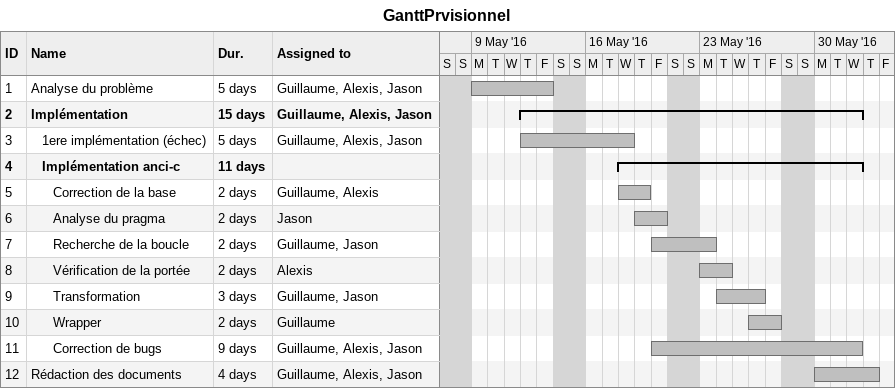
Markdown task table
GanttPrvisionnel

| ID | Level | Task | Duration | Start | Finish | Resources |
|---|---|---|---|---|---|---|
| 1 | 1 | Analyse du problème | 5d | 2016-05-09 | 2016-05-13 | Guillaume, Alexis, Jason |
| 2 | 1 | **Implémentation** | 15d | 2016-05-12 | 2016-06-01 | Guillaume, Alexis, Jason |
| 3 | 2 | 1ere implémentation (échec) | 5d | 2016-05-12 | 2016-05-18 | Guillaume, Alexis, Jason |
| 4 | 2 | **Implémentation anci-c** | 11d | 2016-05-18 | 2016-06-01 |  |
| 5 | 3 | Correction de la base | 2d | 2016-05-18 | 2016-05-19 | Guillaume, Alexis |
| 6 | 3 | Analyse du pragma | 2d | 2016-05-19 | 2016-05-20 | Jason |
| 7 | 3 | Recherche de la boucle | 2d | 2016-05-20 | 2016-05-23 | Guillaume, Jason |
| 8 | 3 | Vérification de la portée | 2d | 2016-05-23 | 2016-05-24 | Alexis |
| 9 | 3 | Transformation | 3d | 2016-05-24 | 2016-05-26 | Guillaume, Jason |
| 10 | 3 | Wrapper | 2d | 2016-05-26 | 2016-05-27 | Guillaume |
| 11 | 3 | Correction de bugs | 9d | 2016-05-20 | 2016-06-01 | Guillaume, Alexis, Jason |
| 12 | 1 | Rédaction des documents | 4d | 2016-05-30 | 2016-06-02 | Guillaume, Alexis, Jason |
